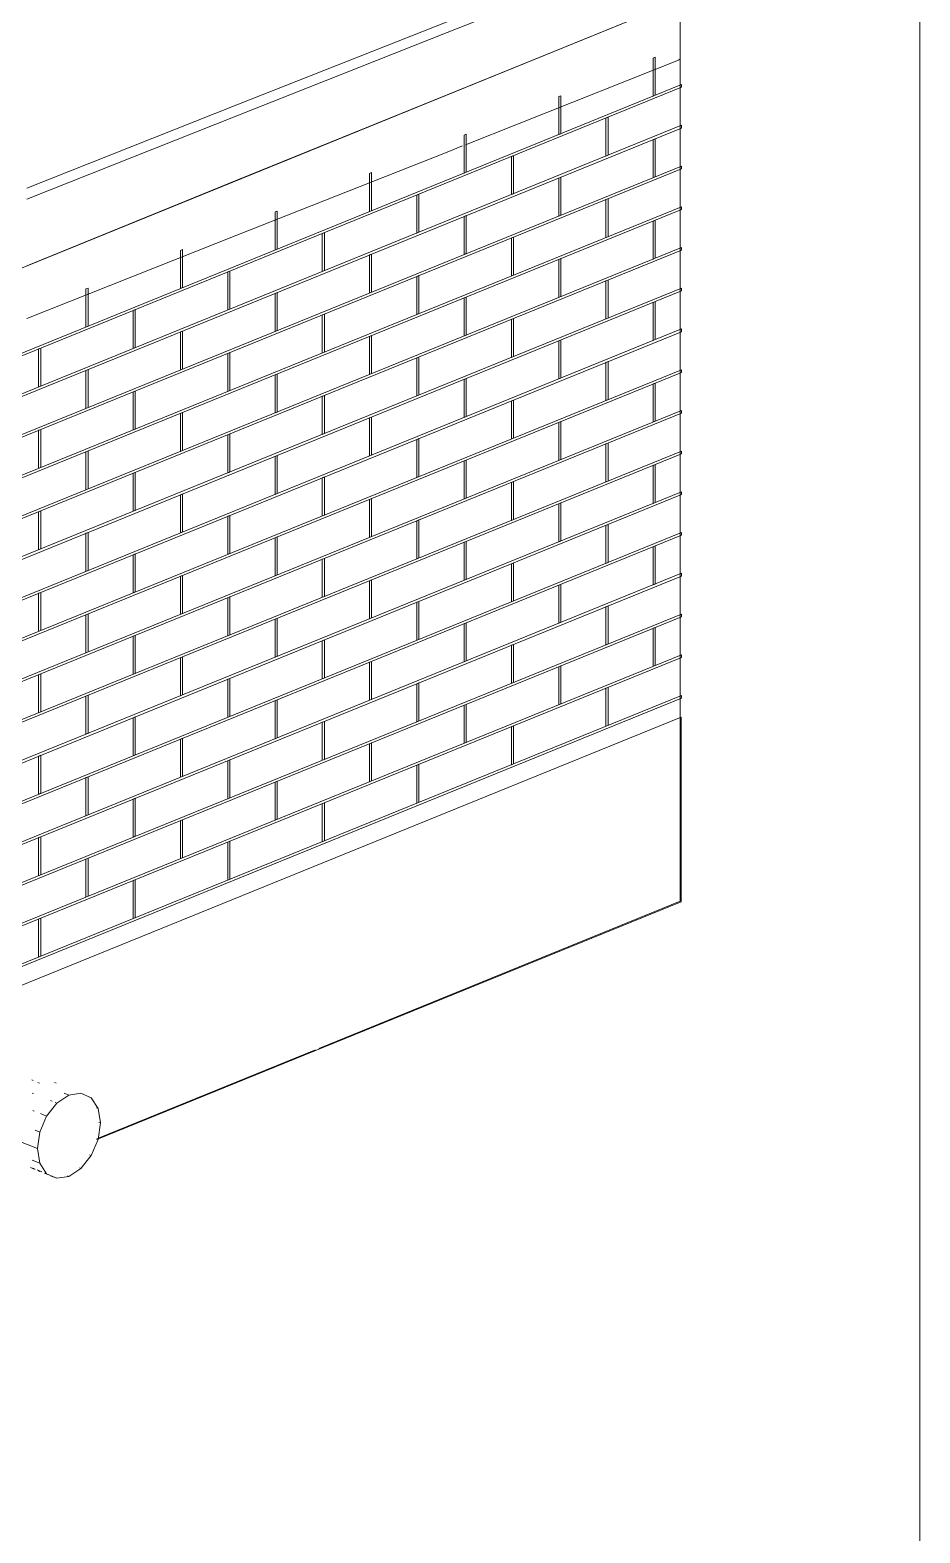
# Paper-space layout '01 Plan and 3D' of a CAD drawing. Header units: millimetres. Extents: x 5 to 415, y 7 to 290.
# Drawn here: x 295.2 to 331, y 41.1 to 101.5 of the extents above; entities that cross this region are included whole.
import ezdxf

# ---------------------------------------------------------------- set-up
doc = ezdxf.new("R2010")
doc.units = ezdxf.units.MM
doc.layers.add('GEOMETRY', color=7, linetype='Continuous')
doc.layers.add('SHEET', color=7, linetype='Continuous')

# ---------------------------------------------------------------- blocks, each defined once
blk = doc.blocks.new('SHEET_01')
at = {"layer": 'GEOMETRY', "lineweight": 13}
for p, q in [((321.362, 105.11), (311.981, 101.394)), ((321.362, 100.306), (321.362, 105.11)), ((261.275, 78.269), (321.362, 102.708)), ((311.981, 98.893), (321.362, 102.708)), ((321.362, 66.46), (321.362, 102.708)), ((303.53, 98.483), (311.981, 101.831)), ((311.981, 101.394), (303.53, 98.046)), ((320.356, 100.402), (320.272, 100.368)), ((320.272, 100.368), (320.272, 98.839)), ((320.356, 98.873), (320.356, 100.402)), ((321.362, 100.306), (321.3, 100.331)), ((312.727, 96.885), (321.362, 100.306)), ((321.413, 99.303), (280.475, 82.652)), ((280.536, 82.568), (321.413, 99.194)), ((321.413, 99.194), (321.413, 99.303)), ((303.53, 95.456), (311.981, 98.893)), ((316.553, 98.855), (316.469, 98.821)), ((316.469, 98.821), (316.469, 97.292)), ((316.553, 97.327), (316.553, 98.855)), ((320.272, 98.839), (320.356, 98.873)), ((295.079, 95.135), (303.53, 98.483)), ((303.53, 98.046), (295.079, 94.698)), ((318.455, 97.991), (318.37, 97.957)), ((318.37, 97.957), (318.37, 96.428)), ((318.455, 96.462), (318.455, 97.991)), ((321.413, 97.665), (281.886, 81.589)), ((281.886, 81.479), (321.413, 97.556)), ((312.75, 97.308), (312.666, 97.274)), ((312.75, 95.78), (312.75, 97.308)), ((316.469, 97.292), (316.553, 97.327)), ((321.413, 97.556), (321.413, 97.665)), ((311.981, 96.59), (312.602, 96.836)), ((312.666, 97.274), (312.666, 95.745)), ((320.356, 97.127), (320.272, 97.092)), ((320.272, 97.092), (320.272, 95.564)), ((320.356, 95.598), (320.356, 97.127)), ((303.53, 93.242), (311.981, 96.59)), ((314.652, 96.444), (314.567, 96.41)), ((314.567, 96.41), (314.567, 94.881)), ((314.652, 94.916), (314.652, 96.444)), ((318.37, 96.428), (318.455, 96.462)), ((321.413, 96.028), (281.886, 79.951)), ((281.886, 79.842), (321.413, 95.918)), ((308.947, 95.762), (308.863, 95.727)), ((308.863, 95.727), (308.863, 94.199)), ((308.947, 94.233), (308.947, 95.762)), ((312.666, 95.745), (312.75, 95.78)), ((316.553, 95.58), (316.469, 95.545)), ((316.469, 95.545), (316.469, 94.017)), ((316.553, 94.051), (316.553, 95.58)), ((320.272, 95.564), (320.356, 95.598)), ((321.413, 95.918), (321.413, 96.028)), ((295.079, 92.018), (303.53, 95.456)), ((310.849, 94.897), (310.764, 94.863)), ((310.849, 93.369), (310.849, 94.897)), ((314.567, 94.881), (314.652, 94.916)), ((321.413, 94.39), (281.886, 78.313)), ((281.886, 78.204), (321.413, 94.281)), ((310.764, 94.863), (310.764, 93.334)), ((318.455, 94.715), (318.37, 94.681)), ((318.37, 94.681), (318.37, 93.152)), ((318.455, 93.187), (318.455, 94.715)), ((321.413, 94.281), (321.413, 94.39)), ((305.144, 94.215), (305.06, 94.18)), ((305.06, 94.18), (305.06, 92.652)), ((305.144, 92.686), (305.144, 94.215)), ((308.863, 94.199), (308.947, 94.233)), ((312.75, 94.033), (312.666, 93.999)), ((312.666, 93.999), (312.666, 92.47)), ((312.75, 92.504), (312.75, 94.033)), ((316.469, 94.017), (316.553, 94.051)), ((320.356, 93.851), (320.272, 93.817)), ((320.272, 93.817), (320.272, 92.288)), ((320.356, 92.322), (320.356, 93.851)), ((295.079, 89.894), (303.53, 93.242)), ((307.046, 93.35), (306.961, 93.316)), ((306.961, 93.316), (306.961, 91.788)), ((307.046, 91.822), (307.046, 93.35)), ((310.764, 93.334), (310.849, 93.369)), ((314.652, 93.169), (314.567, 93.134)), ((314.567, 93.134), (314.567, 91.606)), ((314.652, 91.64), (314.652, 93.169)), ((318.37, 93.152), (318.455, 93.187)), ((321.413, 92.752), (281.886, 76.675)), ((281.886, 76.566), (321.413, 92.643)), ((301.341, 92.668), (301.257, 92.634)), ((301.257, 92.634), (301.257, 91.105)), ((301.341, 91.139), (301.341, 92.668)), ((305.06, 92.652), (305.144, 92.686)), ((308.947, 92.486), (308.863, 92.452)), ((308.947, 90.958), (308.947, 92.486)), ((312.666, 92.47), (312.75, 92.504)), ((321.413, 92.643), (321.413, 92.752)), ((308.863, 92.452), (308.863, 90.923)), ((316.553, 92.304), (316.469, 92.27)), ((316.469, 92.27), (316.469, 90.741)), ((316.553, 90.776), (316.553, 92.304)), ((320.272, 92.288), (320.356, 92.322)), ((303.243, 91.804), (303.158, 91.769)), ((303.158, 91.769), (303.158, 90.241)), ((303.243, 90.275), (303.243, 91.804)), ((306.961, 91.788), (307.046, 91.822)), ((310.849, 91.622), (310.764, 91.587)), ((310.764, 91.587), (310.764, 90.059)), ((310.849, 90.093), (310.849, 91.622)), ((314.567, 91.606), (314.652, 91.64)), ((318.455, 91.44), (318.37, 91.406)), ((318.37, 91.406), (318.37, 89.877)), ((318.455, 89.911), (318.455, 91.44)), ((321.413, 91.114), (281.886, 75.038)), ((281.886, 74.928), (321.413, 91.005)), ((297.538, 91.121), (297.454, 91.087)), ((297.454, 91.087), (297.454, 89.558)), ((297.538, 89.593), (297.538, 91.121)), ((301.257, 91.105), (301.341, 91.139)), ((305.144, 90.939), (305.06, 90.905)), ((305.06, 90.905), (305.06, 89.376)), ((305.144, 89.411), (305.144, 90.939)), ((308.863, 90.923), (308.947, 90.958)), ((312.75, 90.757), (312.666, 90.723)), ((312.666, 90.723), (312.666, 89.194)), ((312.75, 89.229), (312.75, 90.757)), ((316.469, 90.741), (316.553, 90.776)), ((321.413, 91.005), (321.413, 91.114)), ((299.44, 90.257), (299.355, 90.222)), ((299.355, 90.222), (299.355, 88.694)), ((299.44, 88.728), (299.44, 90.257)), ((303.158, 90.241), (303.243, 90.275)), ((307.046, 90.075), (306.961, 90.041)), ((307.046, 88.546), (307.046, 90.075)), ((310.764, 90.059), (310.849, 90.093)), ((320.356, 90.576), (320.272, 90.541)), ((320.272, 90.541), (320.272, 89.013)), ((320.356, 89.047), (320.356, 90.576)), ((321.413, 89.477), (281.886, 73.4)), ((297.454, 89.558), (297.538, 89.593)), ((306.961, 90.041), (306.961, 88.512)), ((314.652, 89.893), (314.567, 89.859)), ((314.567, 89.859), (314.567, 88.33)), ((314.652, 88.365), (314.652, 89.893)), ((318.37, 89.877), (318.455, 89.911)), ((321.413, 89.367), (321.413, 89.477)), ((281.886, 73.291), (321.413, 89.367)), ((301.341, 89.392), (301.257, 89.358)), ((301.257, 89.358), (301.257, 87.83)), ((301.341, 87.864), (301.341, 89.392)), ((305.06, 89.376), (305.144, 89.411)), ((308.947, 89.211), (308.863, 89.176)), ((308.863, 89.176), (308.863, 87.648)), ((308.947, 87.682), (308.947, 89.211)), ((312.666, 89.194), (312.75, 89.229)), ((316.553, 89.029), (316.469, 88.994)), ((316.469, 88.994), (316.469, 87.466)), ((316.553, 87.5), (316.553, 89.029)), ((320.272, 89.013), (320.356, 89.047)), ((295.637, 88.71), (295.552, 88.676)), ((295.552, 88.676), (295.552, 87.147)), ((295.637, 87.181), (295.637, 88.71)), ((299.355, 88.694), (299.44, 88.728)), ((303.243, 88.528), (303.158, 88.494)), ((303.158, 88.494), (303.158, 86.965)), ((303.243, 87), (303.243, 88.528)), ((306.961, 88.512), (307.046, 88.546)), ((310.849, 88.346), (310.764, 88.312)), ((310.764, 88.312), (310.764, 86.783)), ((310.849, 86.818), (310.849, 88.346)), ((314.567, 88.33), (314.652, 88.365)), ((321.413, 87.839), (281.886, 71.762)), ((281.886, 71.653), (321.413, 87.73)), ((297.538, 87.846), (297.454, 87.811)), ((297.454, 87.811), (297.454, 86.283)), ((297.538, 86.317), (297.538, 87.846)), ((301.257, 87.83), (301.341, 87.864)), ((305.144, 87.664), (305.06, 87.629)), ((305.144, 86.135), (305.144, 87.664)), ((308.863, 87.648), (308.947, 87.682)), ((318.455, 88.164), (318.37, 88.13)), ((318.37, 88.13), (318.37, 86.601)), ((318.455, 86.636), (318.455, 88.164)), ((321.413, 87.73), (321.413, 87.839)), ((295.552, 87.147), (295.637, 87.181)), ((305.06, 87.629), (305.06, 86.101)), ((312.75, 87.482), (312.666, 87.448)), ((312.666, 87.448), (312.666, 85.919)), ((312.75, 85.953), (312.75, 87.482)), ((316.469, 87.466), (316.553, 87.5)), ((320.356, 87.3), (320.272, 87.266)), ((320.272, 87.266), (320.272, 85.737)), ((320.356, 85.771), (320.356, 87.3)), ((299.44, 86.981), (299.355, 86.947)), ((299.355, 86.947), (299.355, 85.418)), ((299.44, 85.453), (299.44, 86.981)), ((303.158, 86.965), (303.243, 87)), ((307.046, 86.799), (306.961, 86.765)), ((306.961, 86.765), (306.961, 85.237)), ((307.046, 85.271), (307.046, 86.799)), ((310.764, 86.783), (310.849, 86.818)), ((314.652, 86.618), (314.567, 86.583)), ((314.567, 86.583), (314.567, 85.055)), ((314.652, 85.089), (314.652, 86.618)), ((318.37, 86.601), (318.455, 86.636)), ((321.413, 86.201), (281.886, 70.124)), ((281.886, 70.015), (321.413, 86.092)), ((297.454, 86.283), (297.538, 86.317)), ((301.341, 86.117), (301.257, 86.083)), ((301.257, 86.083), (301.257, 84.554)), ((301.341, 84.588), (301.341, 86.117)), ((305.06, 86.101), (305.144, 86.135)), ((308.947, 85.935), (308.863, 85.901)), ((308.863, 85.901), (308.863, 84.372)), ((308.947, 84.407), (308.947, 85.935)), ((312.666, 85.919), (312.75, 85.953)), ((321.413, 86.092), (321.413, 86.201)), ((295.637, 85.435), (295.552, 85.4)), ((295.552, 85.4), (295.552, 83.872)), ((295.637, 83.906), (295.637, 85.435)), ((299.355, 85.418), (299.44, 85.453)), ((303.243, 85.253), (303.158, 85.218)), ((303.158, 85.218), (303.158, 83.69)), ((303.243, 83.724), (303.243, 85.253)), ((306.961, 85.237), (307.046, 85.271)), ((316.553, 85.753), (316.469, 85.719)), ((316.469, 85.719), (316.469, 84.19)), ((316.553, 84.225), (316.553, 85.753)), ((320.272, 85.737), (320.356, 85.771)), ((310.849, 85.071), (310.764, 85.036)), ((310.764, 85.036), (310.764, 83.508)), ((310.849, 83.542), (310.849, 85.071)), ((314.567, 85.055), (314.652, 85.089)), ((318.455, 84.889), (318.37, 84.855)), ((318.37, 84.855), (318.37, 83.326)), ((318.455, 83.36), (318.455, 84.889)), ((321.413, 84.563), (281.886, 68.487)), ((281.886, 68.377), (321.413, 84.454)), ((297.538, 84.57), (297.454, 84.536)), ((297.454, 84.536), (297.454, 83.007)), ((297.538, 83.042), (297.538, 84.57)), ((301.257, 84.554), (301.341, 84.588)), ((305.144, 84.388), (305.06, 84.354)), ((305.06, 84.354), (305.06, 82.825)), ((305.144, 82.86), (305.144, 84.388)), ((308.863, 84.372), (308.947, 84.407)), ((312.75, 84.206), (312.666, 84.172)), ((312.666, 84.172), (312.666, 82.643)), ((312.75, 82.678), (312.75, 84.206)), ((316.469, 84.19), (316.553, 84.225)), ((320.356, 84.025), (320.272, 83.99)), ((320.356, 82.496), (320.356, 84.025)), ((321.413, 84.454), (321.413, 84.563)), ((295.552, 83.872), (295.637, 83.906)), ((299.44, 83.706), (299.355, 83.671)), ((299.355, 83.671), (299.355, 82.143)), ((299.44, 82.177), (299.44, 83.706)), ((303.158, 83.69), (303.243, 83.724)), ((307.046, 83.524), (306.961, 83.49)), ((306.961, 83.49), (306.961, 81.961)), ((307.046, 81.995), (307.046, 83.524)), ((310.764, 83.508), (310.849, 83.542)), ((320.272, 83.99), (320.272, 82.462)), ((321.413, 82.926), (281.886, 66.849)), ((281.886, 66.74), (321.413, 82.816)), ((297.454, 83.007), (297.538, 83.042)), ((301.341, 82.841), (301.257, 82.807)), ((301.257, 82.807), (301.257, 81.279)), ((301.341, 81.313), (301.341, 82.841)), ((305.06, 82.825), (305.144, 82.86)), ((314.652, 83.342), (314.567, 83.308)), ((314.567, 83.308), (314.567, 81.779)), ((314.652, 81.814), (314.652, 83.342)), ((318.37, 83.326), (318.455, 83.36)), ((321.413, 82.816), (321.413, 82.926)), ((308.947, 82.66), (308.863, 82.625)), ((308.863, 82.625), (308.863, 81.097)), ((308.947, 81.131), (308.947, 82.66)), ((312.666, 82.643), (312.75, 82.678)), ((316.553, 82.478), (316.469, 82.443)), ((316.469, 82.443), (316.469, 80.915)), ((316.553, 80.949), (316.553, 82.478)), ((320.272, 82.462), (320.356, 82.496)), ((295.637, 82.159), (295.552, 82.125)), ((295.552, 82.125), (295.552, 80.596)), ((295.637, 80.63), (295.637, 82.159)), ((299.355, 82.143), (299.44, 82.177)), ((303.243, 81.977), (303.158, 81.943)), ((303.158, 81.943), (303.158, 80.414)), ((303.243, 80.449), (303.243, 81.977)), ((306.961, 81.961), (307.046, 81.995)), ((310.849, 81.795), (310.764, 81.761)), ((310.764, 81.761), (310.764, 80.232)), ((310.849, 80.267), (310.849, 81.795)), ((314.567, 81.779), (314.652, 81.814)), ((318.455, 81.613), (318.37, 81.579)), ((318.455, 80.085), (318.455, 81.613)), ((321.413, 81.288), (281.886, 65.211)), ((281.886, 65.102), (321.413, 81.179)), ((297.538, 81.295), (297.454, 81.26)), ((297.454, 81.26), (297.454, 79.732)), ((297.538, 79.766), (297.538, 81.295)), ((301.257, 81.279), (301.341, 81.313)), ((305.144, 81.113), (305.06, 81.078)), ((305.06, 81.078), (305.06, 79.55)), ((305.144, 79.584), (305.144, 81.113)), ((308.863, 81.097), (308.947, 81.131)), ((318.37, 81.579), (318.37, 80.05)), ((321.413, 81.179), (321.413, 81.288)), ((295.552, 80.596), (295.637, 80.63)), ((299.44, 80.43), (299.355, 80.396)), ((299.355, 80.396), (299.355, 78.867)), ((299.44, 78.902), (299.44, 80.43)), ((303.158, 80.414), (303.243, 80.449)), ((312.75, 80.931), (312.666, 80.897)), ((312.666, 80.897), (312.666, 79.368)), ((312.75, 79.402), (312.75, 80.931)), ((316.469, 80.915), (316.553, 80.949)), ((320.356, 80.749), (320.272, 80.715)), ((320.272, 80.715), (320.272, 79.186)), ((320.356, 79.22), (320.356, 80.749)), ((307.046, 80.248), (306.961, 80.214)), ((306.961, 80.214), (306.961, 78.686)), ((307.046, 78.72), (307.046, 80.248)), ((310.764, 80.232), (310.849, 80.267)), ((314.652, 80.067), (314.567, 80.032)), ((314.567, 80.032), (314.567, 78.504)), ((314.652, 78.538), (314.652, 80.067)), ((318.37, 80.05), (318.455, 80.085)), ((321.413, 79.65), (281.886, 63.573)), ((281.886, 63.464), (321.413, 79.541)), ((297.454, 79.732), (297.538, 79.766)), ((301.341, 79.566), (301.257, 79.532)), ((301.257, 79.532), (301.257, 78.003)), ((301.341, 78.037), (301.341, 79.566)), ((305.06, 79.55), (305.144, 79.584)), ((308.947, 79.384), (308.863, 79.35)), ((308.863, 79.35), (308.863, 77.821)), ((308.947, 77.856), (308.947, 79.384)), ((312.666, 79.368), (312.75, 79.402)), ((316.553, 79.202), (316.469, 79.168)), ((316.553, 77.674), (316.553, 79.202)), ((320.272, 79.186), (320.356, 79.22)), ((321.413, 79.541), (321.413, 79.65)), ((295.637, 78.884), (295.552, 78.849)), ((295.552, 78.849), (295.552, 77.321)), ((295.637, 77.355), (295.637, 78.884)), ((299.355, 78.867), (299.44, 78.902)), ((303.243, 78.702), (303.158, 78.667)), ((303.158, 78.667), (303.158, 77.139)), ((303.243, 77.173), (303.243, 78.702)), ((306.961, 78.686), (307.046, 78.72)), ((316.469, 79.168), (316.469, 77.639)), ((321.413, 78.012), (281.886, 61.936)), ((297.538, 78.019), (297.454, 77.985)), ((297.454, 77.985), (297.454, 76.456)), ((297.538, 76.491), (297.538, 78.019)), ((301.257, 78.003), (301.341, 78.037)), ((310.849, 78.52), (310.764, 78.485)), ((310.764, 78.485), (310.764, 76.957)), ((310.849, 76.991), (310.849, 78.52)), ((314.567, 78.504), (314.652, 78.538)), ((318.455, 78.338), (318.37, 78.304)), ((318.37, 78.304), (318.37, 76.775)), ((318.455, 76.809), (318.455, 78.338)), ((321.413, 77.903), (321.413, 78.012)), ((281.886, 61.826), (321.413, 77.903)), ((305.144, 77.837), (305.06, 77.803)), ((305.06, 77.803), (305.06, 76.274)), ((305.144, 76.309), (305.144, 77.837)), ((308.863, 77.821), (308.947, 77.856)), ((312.75, 77.655), (312.666, 77.621)), ((312.666, 77.621), (312.666, 76.092)), ((312.75, 76.127), (312.75, 77.655)), ((316.469, 77.639), (316.553, 77.674)), ((320.356, 77.474), (320.272, 77.439)), ((320.272, 77.439), (320.272, 75.911)), ((320.356, 75.945), (320.356, 77.474)), ((295.552, 77.321), (295.637, 77.355)), ((299.44, 77.155), (299.355, 77.12)), ((299.355, 77.12), (299.355, 75.592)), ((299.44, 75.626), (299.44, 77.155)), ((303.158, 77.139), (303.243, 77.173)), ((307.046, 76.973), (306.961, 76.939)), ((306.961, 76.939), (306.961, 75.41)), ((307.046, 75.444), (307.046, 76.973)), ((310.764, 76.957), (310.849, 76.991)), ((314.652, 76.791), (314.567, 76.757)), ((314.567, 76.757), (314.567, 75.228)), ((314.652, 75.262), (314.652, 76.791)), ((318.37, 76.775), (318.455, 76.809)), ((321.413, 76.375), (281.886, 60.298)), ((281.886, 60.189), (321.413, 76.265)), ((297.454, 76.456), (297.538, 76.491)), ((301.341, 76.29), (301.257, 76.256)), ((301.257, 76.256), (301.257, 74.728)), ((301.341, 74.762), (301.341, 76.29)), ((305.06, 76.274), (305.144, 76.309)), ((321.413, 76.265), (321.413, 76.375)), ((295.637, 75.608), (295.552, 75.574)), ((295.552, 75.574), (295.552, 74.045)), ((295.637, 74.079), (295.637, 75.608)), ((299.355, 75.592), (299.44, 75.626)), ((308.947, 76.109), (308.863, 76.074)), ((308.863, 76.074), (308.863, 74.546)), ((308.947, 74.58), (308.947, 76.109)), ((312.666, 76.092), (312.75, 76.127)), ((316.553, 75.927), (316.469, 75.892)), ((316.469, 75.892), (316.469, 74.364)), ((316.553, 74.398), (316.553, 75.927)), ((320.272, 75.911), (320.356, 75.945)), ((303.243, 75.426), (303.158, 75.392)), ((303.158, 75.392), (303.158, 73.863)), ((303.243, 73.898), (303.243, 75.426)), ((306.961, 75.41), (307.046, 75.444)), ((310.849, 75.244), (310.764, 75.21)), ((310.764, 75.21), (310.764, 73.681)), ((310.849, 73.716), (310.849, 75.244)), ((314.567, 75.228), (314.652, 75.262)), ((318.455, 75.062), (318.37, 75.028)), ((318.37, 75.028), (318.37, 73.499)), ((318.455, 73.534), (318.455, 75.062)), ((321.413, 74.737), (281.886, 58.66)), ((281.886, 58.551), (321.413, 74.628)), ((297.538, 74.744), (297.454, 74.709)), ((297.454, 74.709), (297.454, 73.181)), ((297.538, 73.215), (297.538, 74.744)), ((301.257, 74.728), (301.341, 74.762)), ((305.144, 74.562), (305.06, 74.527)), ((305.06, 74.527), (305.06, 72.999)), ((305.144, 73.033), (305.144, 74.562)), ((308.863, 74.546), (308.947, 74.58)), ((312.75, 74.38), (312.666, 74.346)), ((312.666, 74.346), (312.666, 72.817)), ((312.75, 72.851), (312.75, 74.38)), ((316.469, 74.364), (316.553, 74.398)), ((321.413, 74.628), (321.413, 74.737)), ((321.396, 73.87), (281.931, 57.819)), ((295.552, 74.045), (295.637, 74.079)), ((299.44, 73.879), (299.355, 73.845)), ((299.355, 73.845), (299.355, 72.316)), ((299.44, 72.351), (299.44, 73.879)), ((303.158, 73.863), (303.243, 73.898)), ((321.396, 66.446), (321.396, 73.87)), ((297.454, 73.181), (297.538, 73.215)), ((307.046, 73.697), (306.961, 73.663)), ((306.961, 73.663), (306.961, 72.135)), ((307.046, 72.169), (307.046, 73.697)), ((310.764, 73.681), (310.849, 73.716)), ((314.652, 73.516), (314.567, 73.481)), ((314.567, 73.481), (314.567, 71.953)), ((314.652, 71.987), (314.652, 73.516)), ((318.37, 73.499), (318.455, 73.534)), ((301.341, 73.015), (301.257, 72.981)), ((301.257, 72.981), (301.257, 71.452)), ((301.341, 71.486), (301.341, 73.015)), ((305.06, 72.999), (305.144, 73.033)), ((308.947, 72.833), (308.863, 72.799)), ((308.863, 72.799), (308.863, 71.27)), ((308.947, 71.305), (308.947, 72.833)), ((312.666, 72.817), (312.75, 72.851)), ((295.637, 72.333), (295.552, 72.298)), ((295.552, 72.298), (295.552, 70.77)), ((295.637, 70.804), (295.637, 72.333)), ((299.355, 72.316), (299.44, 72.351)), ((303.243, 72.151), (303.158, 72.116)), ((303.158, 72.116), (303.158, 70.588)), ((303.243, 70.622), (303.243, 72.151)), ((306.961, 72.135), (307.046, 72.169)), ((310.849, 71.969), (310.764, 71.934)), ((310.764, 71.934), (310.764, 70.406)), ((310.849, 70.44), (310.849, 71.969)), ((314.567, 71.953), (314.652, 71.987)), ((297.538, 71.468), (297.454, 71.434)), ((297.454, 71.434), (297.454, 69.905)), ((297.538, 69.94), (297.538, 71.468)), ((301.257, 71.452), (301.341, 71.486)), ((295.552, 70.77), (295.637, 70.804)), ((305.144, 71.286), (305.06, 71.252)), ((305.06, 71.252), (305.06, 69.723)), ((305.144, 69.758), (305.144, 71.286)), ((308.863, 71.27), (308.947, 71.305)), ((299.44, 70.604), (299.355, 70.569)), ((299.355, 70.569), (299.355, 69.041)), ((299.44, 69.075), (299.44, 70.604)), ((303.158, 70.588), (303.243, 70.622)), ((307.046, 70.422), (306.961, 70.388)), ((306.961, 70.388), (306.961, 68.859)), ((307.046, 68.893), (307.046, 70.422)), ((310.764, 70.406), (310.849, 70.44)), ((297.454, 69.905), (297.538, 69.94)), ((301.341, 69.739), (301.257, 69.705)), ((301.257, 69.705), (301.257, 68.177)), ((301.341, 68.211), (301.341, 69.739)), ((305.06, 69.723), (305.144, 69.758)), ((295.637, 69.057), (295.552, 69.023)), ((295.552, 69.023), (295.552, 67.494)), ((295.637, 67.528), (295.637, 69.057)), ((299.355, 69.041), (299.44, 69.075)), ((303.243, 68.875), (303.158, 68.841)), ((303.158, 68.841), (303.158, 67.312)), ((303.243, 67.347), (303.243, 68.875)), ((306.961, 68.859), (307.046, 68.893)), ((297.538, 68.193), (297.454, 68.158)), ((297.454, 68.158), (297.454, 66.63)), ((297.538, 66.664), (297.538, 68.193)), ((301.257, 68.177), (301.341, 68.211)), ((295.552, 67.494), (295.637, 67.528)), ((299.44, 67.328), (299.355, 67.294)), ((299.355, 67.294), (299.355, 65.765)), ((299.44, 65.8), (299.44, 67.328)), ((303.158, 67.312), (303.243, 67.347)), ((297.454, 66.63), (297.538, 66.664)), ((297.889, 56.885), (321.396, 66.446)), ((321.362, 66.46), (306.816, 60.543)), ((295.637, 65.782), (295.552, 65.747)), ((295.552, 65.747), (295.552, 64.219)), ((295.637, 64.253), (295.637, 65.782)), ((299.355, 65.765), (299.44, 65.8)), ((295.552, 64.219), (295.637, 64.253)), ((306.693, 60.493), (297.916, 56.923)), ((295.275, 59.277), (295.337, 59.251)), ((295.288, 58.752), (295.35, 58.727)), ((295.524, 59.175), (295.586, 59.15)), ((296.196, 59.172), (296.258, 59.147)), ((296.284, 58.347), (296.769, 58.669)), ((296.582, 58.745), (296.769, 58.669)), ((296.769, 58.669), (297.254, 58.741)), ((297.254, 58.741), (297.666, 58.554)), ((295.312, 58.052), (295.375, 58.027)), ((295.873, 57.824), (296.284, 58.347)), ((296.035, 58.448), (296.097, 58.423)), ((296.222, 58.372), (296.284, 58.347)), ((297.603, 58.579), (297.666, 58.554)), ((297.666, 58.554), (297.94, 58.134)), ((297.878, 58.159), (297.94, 58.134)), ((297.94, 58.134), (298.037, 57.547)), ((295.598, 57.181), (295.873, 57.824)), ((295.624, 57.926), (295.873, 57.824)), ((298.037, 57.547), (297.94, 56.881)), ((297.975, 57.572), (298.037, 57.547)), ((295.502, 56.515), (294.754, 56.819)), ((295.411, 57.257), (295.598, 57.181)), ((295.502, 56.515), (295.598, 57.181)), ((297.94, 56.881), (297.666, 56.237)), ((297.878, 56.906), (297.94, 56.881)), ((295.598, 55.928), (295.502, 56.515)), ((297.666, 56.237), (297.254, 55.715)), ((297.603, 56.263), (297.666, 56.237)), ((295.225, 55.751), (295.412, 55.675)), ((295.287, 56.055), (295.598, 55.928)), ((295.312, 55.736), (295.375, 55.711)), ((295.499, 55.66), (295.686, 55.584)), ((295.537, 55.625), (295.599, 55.599)), ((295.873, 55.508), (295.598, 55.928)), ((297.254, 55.715), (296.769, 55.393)), ((297.192, 55.741), (297.254, 55.715)), ((295.786, 55.523), (295.91, 55.473)), ((295.811, 55.534), (295.873, 55.508)), ((296.284, 55.321), (295.873, 55.508)), ((296.035, 55.422), (296.284, 55.321)), ((296.769, 55.393), (296.284, 55.321)), ((296.707, 55.419), (296.769, 55.393))]:
    blk.add_line(p, q, dxfattribs=at)
at = {"layer": 'SHEET', "lineweight": 18}
blk.add_line((331, 277), (331, 17), dxfattribs=at)

psp = doc.layouts.new('01 Plan and 3D')

# ---------------------------------------------------------------- block references
psp.add_blockref('SHEET_01', (0, 0))

doc.saveas('drawing.dxf')
